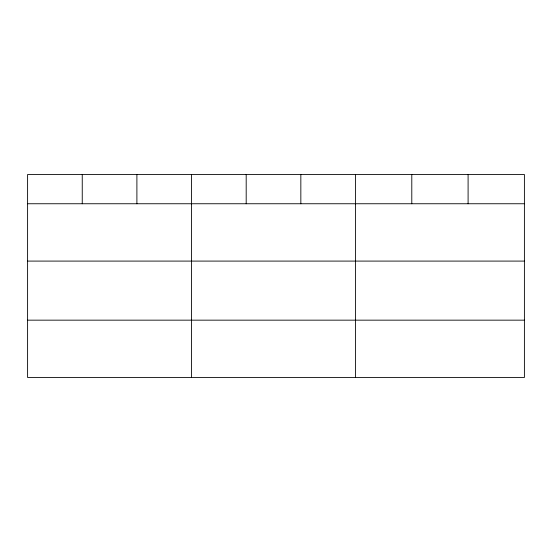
<?xml version="1.0" encoding="UTF-8"?>
<svg xmlns="http://www.w3.org/2000/svg" width="552" height="552" viewBox="0 0 552 552"><rect width="100%" height="100%" fill="white"/><g stroke="black" fill="none" stroke-linecap="round" stroke-linejoin="round"><path stroke-width="0.83" d="M524.4 261.089L524.4 174.508L27.6 174.508L27.6 377.492L524.4 377.492L524.4 261.089L27.6 261.089M27.6 203.75L524.4 203.75M27.6 320.16L524.4 320.16M468.096 174.508L468.096 203.75M411.792 174.508L411.792 203.75M355.488 174.508L355.488 377.492M300.84 174.508L300.84 203.75M246.192 174.508L246.192 203.75M191.544 174.508L191.544 377.492M136.896 174.508L136.896 203.75M82.248 174.508L82.248 203.75"/></g></svg>
